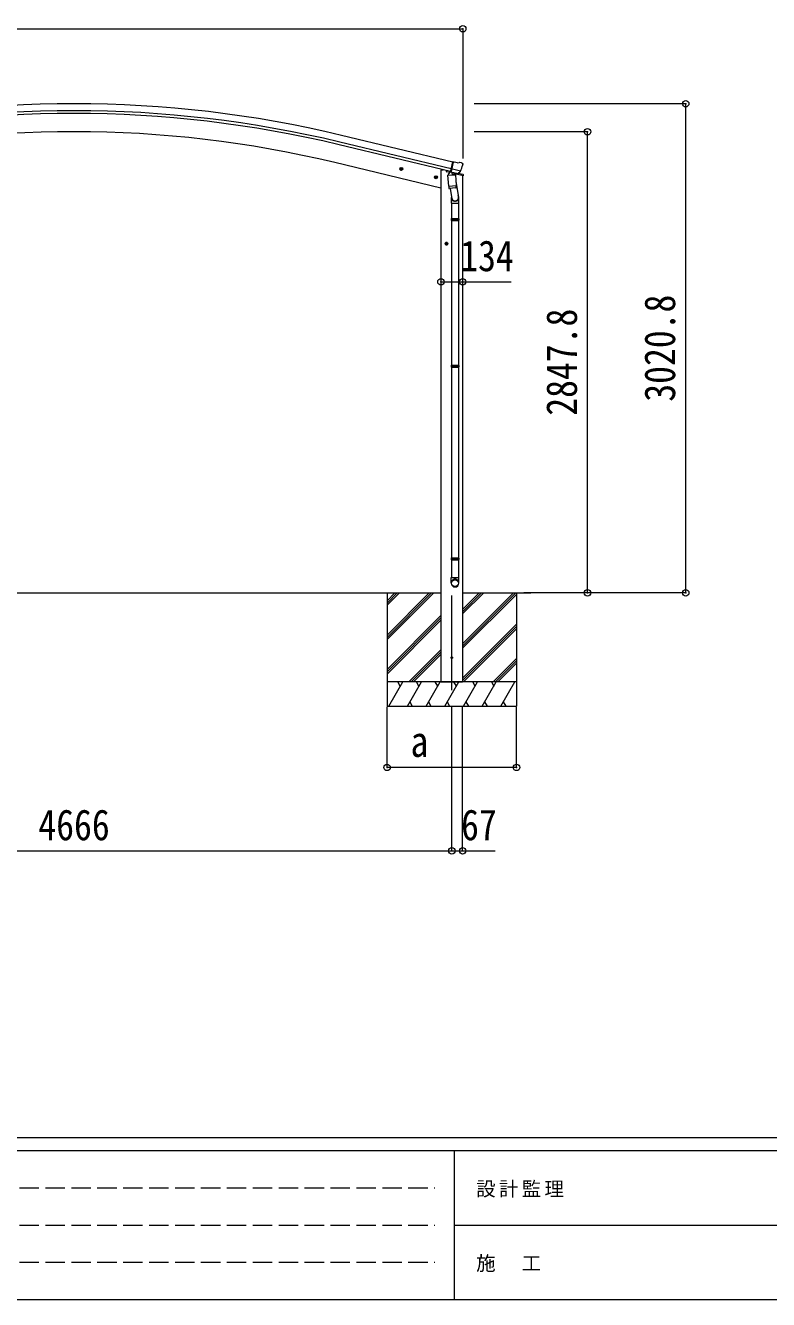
# Model space of a CAD drawing. Units: millimetres at full size, sheet at 1:40. Extents: x -11181 to 11305, y -7804 to 7716.
# Drawn here: x -7184 to -2596, y -7804 to 64 of the extents above; entities that cross this region are included whole.
import ezdxf
from ezdxf.enums import TextEntityAlignment as Align

# ---------------------------------------------------------------- set-up
doc = ezdxf.new("R2010")
doc.units = ezdxf.units.MM
doc.header["$LTSCALE"] = 40
doc.header["$PDMODE"] = 32
doc.header["$PDSIZE"] = 40
doc.linetypes.add('DASHED3', pattern=[4, 3, -1])
for name, color, linetype, lineweight in [('0-0_0', 7, 'Continuous', 9), ('0-1_本体', 4, 'Continuous', 9), ('0-2_部品', 7, 'Continuous', 9), ('0-8_PARTS2', 2, 'Continuous', 9), ('0-A_寸法', 6, 'Continuous', 9), ('F-0_240', 7, 'Continuous', 9)]:
    doc.layers.add(name, color=color, linetype=linetype, lineweight=lineweight)
doc.styles.add('ＭＳ ゴシック', font='')
doc.styles.get('ＭＳ ゴシック').set_extended_font_data('MS Gothic')

msp = doc.modelspace()

# ---------------------------------------------------------------- linework, layer by layer
at = {"layer": '0-0_0'}
for p, q in [((-9150.75, -3439.41), (-4618.73, -3439.41)), ((-4951.73, -3488.01), (-4903.12, -3439.41)), ((-4951.73, -3502.15), (-4888.99, -3439.41)), ((-4951.73, -3516.3), (-4874.84, -3439.41)), ((-4951.73, -3728.43), (-4662.71, -3439.41)), ((-4951.73, -3714.28), (-4676.85, -3439.41)), ((-4951.73, -3700.14), (-4691, -3439.41)), ((-4951.73, -3439.41), (-4951.73, -4139.41)), ((-4484.73, -3541.51), (-4382.63, -3439.41)), ((-4484.73, -3555.65), (-4368.49, -3439.41)), ((-4484.73, -3569.8), (-4354.34, -3439.41)), ((-4484.73, -3767.78), (-4156.35, -3439.41)), ((-4484.73, -3753.64), (-4170.5, -3439.41)), ((-4484.73, -3439.41), (-4063.57, -3439.41)), ((-4484.73, -3781.93), (-4151.73, -3448.93)), ((-4151.73, -3439.41), (-4151.73, -4139.41)), ((-4951.73, -3912.27), (-4618.73, -3579.28)), ((-4951.73, -3926.42), (-4618.73, -3593.42)), ((-4951.73, -3940.56), (-4618.73, -3607.56)), ((-4484.73, -3965.77), (-4151.73, -3632.78)), ((-4484.73, -3979.91), (-4151.73, -3646.92)), ((-4480.08, -3989.41), (-4151.73, -3661.06)), ((-4816.74, -3989.41), (-4618.73, -3791.41)), ((-4802.59, -3989.41), (-4618.73, -3805.55)), ((-4788.45, -3989.41), (-4618.73, -3819.69)), ((-4296.24, -3989.41), (-4151.73, -3844.91)), ((-4282.09, -3989.41), (-4151.73, -3859.05)), ((-4267.95, -3989.41), (-4151.73, -3873.19)), ((-4151.73, -3989.41), (-4951.73, -3989.41)), ((-4941.44, -4139.41), (-4854.84, -3989.41)), ((-4869.84, -4015.4), (-4884.84, -3989.41)), ((-4825.97, -4139.41), (-4739.37, -3989.41)), ((-4754.37, -4015.4), (-4769.37, -3989.41)), ((-4710.5, -4139.41), (-4623.9, -3989.41)), ((-4638.9, -4015.4), (-4653.9, -3989.41)), ((-4618.73, -3989.41), (-4484.73, -3989.41)), ((-4595.03, -4139.41), (-4508.43, -3989.41)), ((-4523.43, -4015.4), (-4538.43, -3989.41)), ((-4479.56, -4139.41), (-4392.96, -3989.41)), ((-4407.96, -4015.4), (-4422.96, -3989.41)), ((-4364.09, -4139.41), (-4277.48, -3989.41)), ((-4307.49, -3989.41), (-4292.49, -4015.4)), ((-4248.62, -4139.41), (-4162.01, -3989.41)), ((-4951.73, -4139.41), (-4151.73, -4139.41)), ((-4810.97, -4113.44), (-4795.97, -4139.41)), ((-4695.5, -4113.43), (-4680.5, -4139.41)), ((-4580.03, -4113.43), (-4565.03, -4139.41)), ((-4464.56, -4113.44), (-4449.56, -4139.41)), ((-4349.09, -4113.44), (-4334.09, -4139.41)), ((-4233.62, -4113.44), (-4218.62, -4139.41))]:
    msp.add_line(p, q, dxfattribs=at)
at = {"layer": '0-1_本体'}
for p, q in [((-4545.66, -779.16), (-5233.58, -614.01)), ((-4559.67, -837.5), (-5247.58, -672.35)), ((-4555.74, -821.14), (-5243.65, -655.98)), ((-4618.73, -939.53), (-5273.96, -782.23)), ((-4542.41, -779.94), (-4556.41, -838.28)), ((-4542.41, -779.94), (-4545.66, -779.16)), ((-4618.73, -826.41), (-4618.73, -3989.41)), ((-4618.73, -826.41), (-4605.85, -826.41)), ((-4556.41, -838.28), (-4559.67, -837.5)), ((-4484.73, -862.69), (-4484.73, -3989.41))]:
    msp.add_line(p, q, dxfattribs=at)
for radius in [7073, 7029.83, 7013, 6900]:
    msp.add_arc((-6884.74, -7491.58), radius, 76.5, 103.5, dxfattribs=at)
at = {"layer": '0-2_部品'}
for p, q in [((-4519.34, -783.75), (-4545.27, -777.53)), ((-4519.34, -783.75), (-4506.08, -781.05)), ((-4491.6, -784.24), (-4504.78, -781.08)), ((-4488.5, -786.49), (-4484.65, -792.79)), ((-4873.21, -819.32), (-4853.76, -823.98)), ((-4865.61, -814.45), (-4870.78, -819.9)), ((-4865.82, -831.37), (-4861.15, -811.93)), ((-4858.32, -816.21), (-4865.61, -814.45)), ((-4861.35, -828.85), (-4856.18, -823.4)), ((-4856.18, -823.4), (-4858.32, -816.21)), ((-4651.89, -882.73), (-4647.23, -863.28)), ((-4586.81, -830.99), (-4586.81, -834.24)), ((-4564.75, -843.48), (-4582.98, -839.1)), ((-4575.41, -860.93), (-4529.72, -857.73)), ((-4570.74, -927.76), (-4575.41, -860.93)), ((-4561, -839.16), (-4574.31, -854.48)), ((-4574.31, -854.48), (-4573.87, -860.82)), ((-4560.05, -839.09), (-4561, -839.16)), ((-4556.97, -841.57), (-4558.5, -841.2)), ((-4520.26, -850.38), (-4556.97, -841.57)), ((-4498.34, -835.37), (-4555.84, -821.57)), ((-4551.02, -843.39), (-4550, -858)), ((-4522.81, -852.39), (-4548.62, -858.82)), ((-4531.5, -854.55), (-4531.27, -857.84)), ((-4529.72, -857.73), (-4525.05, -924.57)), ((-4517.9, -850.85), (-4525.42, -849.05)), ((-4482.26, -863.29), (-4525.19, -852.98)), ((-4522.1, -850.6), (-4522.05, -851.35)), ((-4518.74, -850.74), (-4520.26, -850.38)), ((-4515.19, -850.28), (-4498.81, -835.79)), ((-4511.49, -847.01), (-4484.56, -853.48)), ((-4484.28, -795.07), (-4484.56, -796.22)), ((-4482.26, -856.39), (-4482.26, -863.29)), ((-4659.28, -870.67), (-4639.84, -875.34)), ((-4651.69, -865.81), (-4656.86, -871.26)), ((-4644.39, -867.56), (-4651.69, -865.81)), ((-4647.43, -880.2), (-4642.26, -874.76)), ((-4642.26, -874.76), (-4644.39, -867.56)), ((-4570.74, -927.76), (-4525.05, -924.57)), ((-4570.73, -927.76), (-4569.84, -940.46)), ((-4526.03, -939.17), (-4567.73, -942.09)), ((-4562.3, -941.71), (-4551.57, -1005.3)), ((-4526.78, -899.8), (-4510.87, -995.97)), ((-4524.19, -937.04), (-4525.06, -924.57)), ((-4524.59, -938.39), (-4524.59, -938.39)), ((-4554.72, -998.48), (-4554.72, -1033.13)), ((-4508.72, -1033.13), (-4508.72, -998.78)), ((-4554.72, -1033.13), (-4508.72, -1033.13)), ((-4552.72, -1033.13), (-4552.72, -1127.13)), ((-4510.72, -1033.13), (-4510.72, -1127.13)), ((-4554.72, -1129.13), (-4553.72, -1127.13)), ((-4554.72, -1129.13), (-4508.72, -1129.13)), ((-4554.72, -1129.13), (-4554.72, -1137.13)), ((-4554.72, -1137.13), (-4508.72, -1137.13)), ((-4554.72, -1137.13), (-4553.72, -1139.13)), ((-4553.72, -1127.13), (-4509.72, -1127.13)), ((-4553.72, -1139.13), (-4509.72, -1139.13)), ((-4552.72, -1139.13), (-4552.72, -2033.47)), ((-4510.72, -1139.13), (-4510.72, -2033.47)), ((-4508.72, -1129.13), (-4509.72, -1127.13)), ((-4594.93, -1283), (-4574.93, -1283)), ((-4588.68, -1276.5), (-4592.43, -1283)), ((-4581.17, -1276.5), (-4588.68, -1276.5)), ((-4584.93, -1293), (-4584.93, -1273)), ((-4577.42, -1283), (-4581.17, -1276.5)), ((-4581.17, -1289.5), (-4577.42, -1283)), ((-4554.72, -2035.47), (-4553.72, -2033.47)), ((-4554.72, -2035.47), (-4508.72, -2035.47)), ((-4554.72, -2035.47), (-4554.72, -2043.47)), ((-4554.72, -2043.47), (-4508.72, -2043.47)), ((-4554.72, -2043.47), (-4553.72, -2045.47)), ((-4553.72, -2033.47), (-4509.72, -2033.47)), ((-4553.72, -2045.47), (-4509.72, -2045.47)), ((-4552.72, -2045.47), (-4552.72, -3223.51)), ((-4510.72, -2045.47), (-4510.72, -3223.51)), ((-4508.72, -2035.47), (-4509.72, -2033.47)), ((-4554.72, -3225.51), (-4553.72, -3223.51)), ((-4554.72, -3225.51), (-4554.72, -3233.51)), ((-4554.72, -3225.51), (-4508.72, -3225.51)), ((-4553.72, -3223.51), (-4509.72, -3223.51)), ((-4508.72, -3225.51), (-4509.72, -3223.51)), ((-4508.72, -3225.51), (-4508.72, -3233.51)), ((-4554.72, -3233.51), (-4553.72, -3235.51)), ((-4554.72, -3233.51), (-4508.72, -3233.51)), ((-4553.72, -3235.51), (-4509.72, -3235.51)), ((-4552.72, -3235.51), (-4552.72, -3345.51)), ((-4510.72, -3235.51), (-4510.72, -3345.51)), ((-4508.72, -3233.51), (-4509.72, -3235.51)), ((-4554.72, -3345.51), (-4508.72, -3345.51)), ((-4554.72, -3379.65), (-4554.72, -3345.51)), ((-4508.72, -3379.65), (-4508.72, -3345.51))]:
    msp.add_line(p, q, dxfattribs=at)
for points in [[(-4550.7, -842.98), (-4560.42, -840.64), (-4545.27, -777.53)], [(-4870.78, -819.9), (-4868.65, -827.09), (-4861.35, -828.85)], [(-4550.7, -842.98), (-4550.46, -843.13), (-4525.7, -849.07), (-4525.42, -849.05)], [(-4498.07, -834.8), (-4498.65, -835.64), (-4498.81, -835.79)], [(-4656.86, -871.26), (-4654.73, -878.45), (-4647.43, -880.2)], [(-4508.72, -1129.13), (-4508.72, -1137.13), (-4509.72, -1139.13)], [(-4592.43, -1283), (-4588.68, -1289.5), (-4581.17, -1289.5)], [(-4508.72, -2035.47), (-4508.72, -2043.47), (-4509.72, -2045.47)]]:
    msp.add_lwpolyline(points, dxfattribs=at)
for centre, radius in [((-4863.48, -821.65), 8.5), ((-4863.48, -821.65), 7.7), ((-4863.48, -821.65), 6.5), ((-4649.56, -873.01), 8.5), ((-4649.56, -873.01), 7.7), ((-4649.56, -873.01), 6.5), ((-4584.93, -1283), 8.5), ((-4584.93, -1283), 7.7), ((-4584.93, -1283), 6.5)]:
    msp.add_circle(centre, radius, dxfattribs=at)
at = {"layer": '0-2_部品', "color": 4}
msp.add_circle((-4551.73, -3839.41), 5, dxfattribs=at)
at = {"layer": '0-2_部品'}
for centre, radius, start, end in [((-4505.48, -783.99), 3, 76.5, 101.5), ((-4492.77, -789.1), 5, 31.5, 76.5), ((-4581.81, -834.24), 5, 180, 256.5), ((-4558.38, -840.71), 0.5, 221.23754, 256.5), ((-4551.62, -843.47), 0.604, 7.79405, 79.40158), ((-4548.97, -857.85), 1.03, 188.03431, 289.96103), ((-4523.05, -851.42), 1, 284, 4), ((-4521.6, -850.57), 0.5, 76.5, 184), ((-4518.62, -850.26), 0.5, 256.5, 291.76246), ((-4681.36, -748.97), 202.4, 334.90875, 346.5), ((-4485.26, -856.39), 3, 0, 76.5), ((-4567.87, -940.09), 2, 190.53157, 274), ((-4526.17, -937.18), 2, 274, 322.59038), ((-4526.13, -937.21), 1.95, 322.52234, 4.95983), ((-4538.72, -998.78), 30, 0, 2.54858)]:
    msp.add_arc(centre, radius, start, end, dxfattribs=at)
for centre, major_axis, ratio, start_param, end_param in [((-4517.2, -847.93), (0.73, -2.92), 0.997631, 5.8041905, 5.8929484), ((-4517.23, -847.8), (-2.63, 3.16), 0.650902, 2.1145521, 2.1873627), ((-4517.18, -848.03), (0.73, -2.92), 0.997631, 5.965759, 6.7621801), ((-4487.2, -794.35), (1.57, -2.57), 0.99628, 0.7835347, 1.5707963), ((-4531.72, -998.48), (-23, 0), 0.996195, 6.0000678, 10.0103449), ((-4531.72, -998.48), (-21, 0), 0.996195, 0.3319459, 3.3482706), ((-4531.72, -3377.91), (23, 0), 0.996195, 6.2831853, 9.424778), ((-4531.72, -3379.65), (23, 0), 0.996195, 6.2831853, 9.424778), ((-4531.72, -3379.65), (0, -23.43), 0.981806, 4.712389, 7.8539816)]:
    msp.add_ellipse(centre, major_axis=major_axis, ratio=ratio, start_param=start_param, end_param=end_param, dxfattribs=at)
msp.add_ellipse((-4531.72, -3379.65), major_axis=(-21, 0), ratio=0.996195, dxfattribs=at)
at = {"layer": '0-8_PARTS2', "color": 6}
msp.add_line((-9285.25, 44.47), (-4484.23, 44.47), dxfattribs=at)
at = {"layer": '0-8_PARTS2'}
msp.add_line((-4551.73, -4040.35), (-4551.73, -3456.4), dxfattribs=at)
at = {"layer": '0-A_寸法'}
for p, q in [((-4484.23, 44.47), (-4484.23, -757.86)), ((-3107.65, -418.58), (-4414.08, -418.58)), ((-3107.65, -3439.41), (-3107.65, -418.58)), ((-3713.63, -591.58), (-4414.08, -591.58)), ((-3713.63, -3439.41), (-3713.63, -591.58)), ((-4618.73, -1518.17), (-4484.73, -1518.17)), ((-4484.73, -1518.17), (-4184.73, -1518.17)), ((-3713.63, -3439.41), (-4107.87, -3439.41)), ((-3107.65, -3439.41), (-3713.63, -3439.41)), ((-4551.73, -5032.3), (-4551.73, -4142.91)), ((-4484.73, -5032.3), (-4484.73, -4142.91)), ((-4151.73, -4517.32), (-4151.73, -4142.91)), ((-9217.75, -5032.3), (-4551.73, -5032.3)), ((-4551.73, -5032.3), (-4484.73, -5032.3)), ((-4484.73, -5032.3), (-4284.73, -5032.3))]:
    msp.add_line(p, q, dxfattribs=at)
msp.add_lwpolyline([(-4151.73, -4517.32), (-4951.73, -4517.32), (-4951.73, -4142.91)], dxfattribs=at)
for p in [(-4484.23, 44.47), (-3107.65, -418.58), (-3713.63, -591.58), (-4618.73, -1518.17), (-4484.73, -1518.17), (-3713.63, -3439.41), (-3107.65, -3439.41), (-4951.73, -4517.32), (-4151.73, -4517.32), (-4551.73, -5032.3), (-4484.73, -5032.3)]:
    msp.add_point(p, dxfattribs=at)
at = {"layer": 'F-0_240', "color": 5}
for p, q in [((-11180.61, -6803.54), (10739.39, -6803.54)), ((-11180.61, -6883.54), (7183.72, -6883.54)), ((-4536.28, -6883.54), (-4536.28, -7803.54)), ((-4536.28, -7343.54), (3663.72, -7343.54)), ((-11180.61, -7803.54), (10739.39, -7803.54))]:
    msp.add_line(p, q, dxfattribs=at)
at = {"layer": 'F-0_240', "color": 4, "linetype": 'DASHED3'}
for p, q in [((-11060.61, -7113.54), (-4656.28, -7113.54)), ((-11060.61, -7343.54), (-4656.28, -7343.54)), ((-11060.61, -7573.54), (-4656.28, -7573.54))]:
    msp.add_line(p, q, dxfattribs=at)

# ---------------------------------------------------------------- texts
at = {"layer": '0-A_寸法', "color": 7, "style": 'ＭＳ ゴシック', "width": 0.85}
for s, p in [('134', (-4499.73, -1510.17)), ('a', (-4806.73, -4509.32)), ('4666', (-7104.74, -5024.3)), ('67', (-4494.73, -5024.3))]:
    msp.add_text(s, height=190.6, dxfattribs=at).set_placement(p, align=Align.BOTTOM_LEFT)
for s, p in [('3020.8', (-3115.65, -2259)), ('2847.8', (-3721.63, -2345.5))]:
    msp.add_text(s, height=190.6, rotation=90, dxfattribs=at).set_placement(p, align=Align.BOTTOM_LEFT)
at = {"layer": 'F-0_240', "char_height": 87.98, "attachment_point": 7, "style": 'ＭＳ ゴシック'}
for s, insert in [('\\T1.17;設計監理', (-4401.18, -7173.54)), ('\\T1.17;施\u3000工', (-4401.18, -7633.54))]:
    msp.add_mtext(s, dxfattribs=dict(at, insert=insert))

doc.saveas('drawing.dxf')
